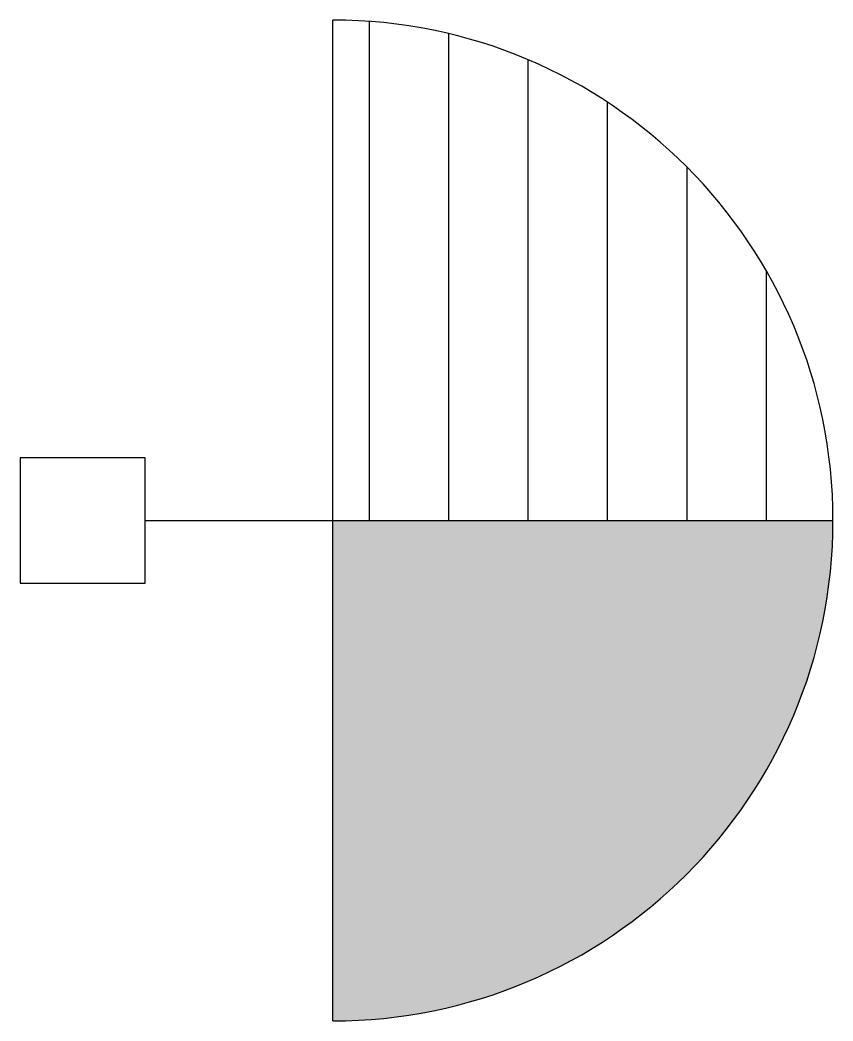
# Model space of a CAD drawing. Header units: millimetres. Extents: x -2969.4 to -2969.075, y 3741.713 to 3742.113.
import ezdxf

# ---------------------------------------------------------------- set-up
doc = ezdxf.new("R2010")
doc.units = ezdxf.units.MM
doc.header["$LTSCALE"] = 10
doc.layers.add('ELE_LUMINÁRIAS', color=4, linetype='Continuous')

msp = doc.modelspace()

# ---------------------------------------------------------------- hatches: boundary and pattern name
at = {"layer": 'ELE_LUMINÁRIAS'}
h = msp.add_hatch(dxfattribs=at)
h.set_pattern_fill('ANSI31', color=1, scale=0.01, angle=45, style=0)
h.paths.add_polyline_path([(-2969.07463, 3741.91342, 0.414214), (-2969.27463, 3742.11342), (-2969.27463, 3741.91342)])
msp.add_hatch(color=1, dxfattribs=at).paths.add_polyline_path([(-2969.07463, 3741.91342), (-2969.27463, 3741.91342), (-2969.27463, 3741.71342, 0.414214)])

# ---------------------------------------------------------------- linework, layer by layer
at = {"layer": 'ELE_LUMINÁRIAS', "color": 4}
msp.add_line((-2969.27463, 3741.71342), (-2969.27463, 3742.11342), dxfattribs=at)
at = {"layer": 'ELE_LUMINÁRIAS', "color": 5}
msp.add_line((-2969.34963, 3741.91342), (-2969.27463, 3741.91342), dxfattribs=at)
at = {"layer": 'ELE_LUMINÁRIAS', "color": 1}
msp.add_line((-2969.27463, 3741.91342), (-2969.07463, 3741.91342), dxfattribs=at)
at = {"layer": 'ELE_LUMINÁRIAS', "color": 3}
msp.add_lwpolyline([(-2969.39963, 3741.88842), (-2969.34963, 3741.88842), (-2969.34963, 3741.93842), (-2969.39963, 3741.93842)], close=True, dxfattribs=at)
at = {"layer": 'ELE_LUMINÁRIAS', "color": 4}
msp.add_arc((-2969.27463, 3741.91342), 0.2, 270, 90, dxfattribs=at)

doc.saveas('drawing.dxf')
